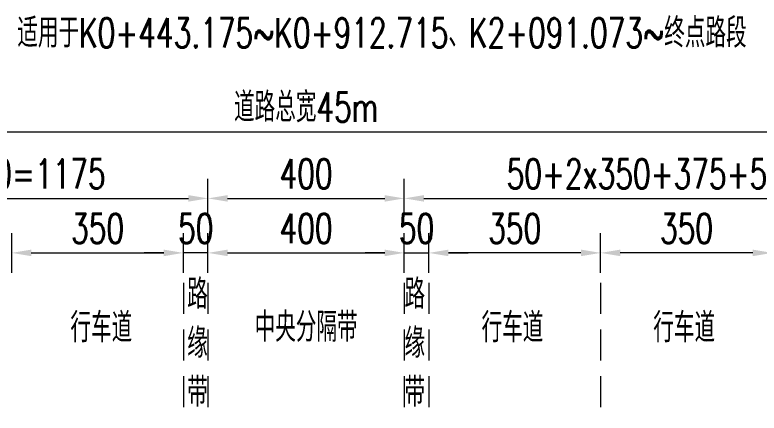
# Model space of a CAD drawing. Extents: x -1568 to -728, y -1287 to -990.
# Drawn here: x -1382.9 to -1307.1, y -1178.8 to -1138.2 of the extents above; entities that cross this region are included whole.
import ezdxf

# ---------------------------------------------------------------- set-up
doc = ezdxf.new("R2010")
doc.units = 0
doc.header["$LTSCALE"] = 5
doc.linetypes.add('DASHED', pattern=[19.05, 12.7, -6.35])
doc.layers.get('Defpoints').update_dxf_attribs({"linetype": 'CONTINUOUS'})
doc.layers.add('文字', color=7, linetype='CONTINUOUS')
doc.layers.add('标注', color=4, linetype='CONTINUOUS', lineweight=15)
doc.styles.get("Standard").update_dxf_attribs({"font": 'simplex1.shx', "width": 0.7, "bigfont": 'hztxt.shx'})
doc.dimstyles.new('比例1：200', dxfattribs={"dimtxt": 3, "dimasz": 2, "dimexe": 2, "dimexo": 1, "dimgap": 1, "dimtad": 1, "dimlfac": 20, "dimzin": 13, "dimdsep": 46, "dimtxsty": 'Standard', "dimcen": -0.09, "dimclrd": 256, "dimclre": 256, "dimclrt": 7, "dimaunit": 1, "dimadec": 0, "dimazin": 2, "dimtfac": 0.0005, "dimtix": 1, "dimtmove": 2, "dimatfit": 3, "dimfxl": 0, "dimtolj": 1, "dimtzin": 13, "dimlwd": -1, "dimlwe": -1, "dimarcsym": 0})

# ---------------------------------------------------------------- blocks, each defined once
blk = doc.blocks.new('*D23')
at = {"layer": 'Defpoints', "color": 0}
for p in [(-1363.269, -1156.953), (-1422.019, -1159.817), (-1363.269, -1159.817)]:
    blk.add_point(p, dxfattribs=at)
at = {"layer": '标注'}
for p, q in [((-1422.019, -1158.817), (-1422.019, -1154.953)), ((-1363.269, -1158.817), (-1363.269, -1154.953)), ((-1420.019, -1156.953), (-1365.269, -1156.953))]:
    blk.add_line(p, q, dxfattribs=at)
for points in [[(-1420.019, -1156.62), (-1420.019, -1157.286), (-1422.019, -1156.953)], [(-1365.269, -1156.62), (-1365.269, -1157.286), (-1363.269, -1156.953)]]:
    blk.add_solid(points, dxfattribs=at)
at = {"layer": '标注', "color": 7, "insert": (-1392.644, -1154.453), "char_height": 3, "attachment_point": 5}
blk.add_mtext('\\A1;50+375+2x350+50=1175', dxfattribs=at)
blk = doc.blocks.new('*D24')
at = {"layer": 'Defpoints', "color": 0}
for p in [(-1343.269, -1156.953), (-1363.269, -1159.817), (-1343.269, -1159.817)]:
    blk.add_point(p, dxfattribs=at)
at = {"layer": '标注'}
for p, q in [((-1363.269, -1158.817), (-1363.269, -1154.953)), ((-1343.269, -1158.817), (-1343.269, -1154.953)), ((-1361.269, -1156.953), (-1345.269, -1156.953))]:
    blk.add_line(p, q, dxfattribs=at)
for points in [[(-1361.269, -1156.62), (-1361.269, -1157.286), (-1363.269, -1156.953)], [(-1345.269, -1156.62), (-1345.269, -1157.286), (-1343.269, -1156.953)]]:
    blk.add_solid(points, dxfattribs=at)
at = {"layer": '标注', "color": 7, "insert": (-1353.269, -1154.453), "char_height": 3, "attachment_point": 5}
blk.add_mtext('\\A1;400', dxfattribs=at)
blk = doc.blocks.new('*D25')
at = {"layer": 'Defpoints', "color": 0}
for p in [(-1284.519, -1156.953), (-1343.269, -1159.817), (-1284.519, -1159.817)]:
    blk.add_point(p, dxfattribs=at)
at = {"layer": '标注'}
for p, q in [((-1343.269, -1158.817), (-1343.269, -1154.953)), ((-1284.519, -1158.817), (-1284.519, -1154.953)), ((-1341.269, -1156.953), (-1286.519, -1156.953))]:
    blk.add_line(p, q, dxfattribs=at)
for points in [[(-1341.269, -1156.62), (-1341.269, -1157.286), (-1343.269, -1156.953)], [(-1286.519, -1156.62), (-1286.519, -1157.286), (-1284.519, -1156.953)]]:
    blk.add_solid(points, dxfattribs=at)
at = {"layer": '标注', "color": 7, "insert": (-1313.894, -1154.453), "char_height": 3, "attachment_point": 5}
blk.add_mtext('\\A1;50+2x350+375+50=1175', dxfattribs=at)
blk = doc.blocks.new('*D26')
at = {"layer": 'Defpoints', "color": 0}
for p in [(-1240.769, -1150.174), (-1465.769, -1159.817), (-1240.769, -1159.817)]:
    blk.add_point(p, dxfattribs=at)
at = {"layer": '标注'}
for p, q in [((-1465.769, -1156.174), (-1465.769, -1148.174)), ((-1240.769, -1156.174), (-1240.769, -1148.174)), ((-1463.769, -1150.174), (-1242.769, -1150.174))]:
    blk.add_line(p, q, dxfattribs=at)
for points in [[(-1463.769, -1149.84), (-1463.769, -1150.507), (-1465.769, -1150.174)], [(-1242.769, -1149.84), (-1242.769, -1150.507), (-1240.769, -1150.174)]]:
    blk.add_solid(points, dxfattribs=at)
at = {"layer": '标注', "color": 7, "insert": (-1353.269, -1147.674), "char_height": 3, "attachment_point": 5}
blk.add_mtext('\\A1;道路总宽45m', dxfattribs=at)
blk = doc.blocks.new('*D82')
at = {"layer": 'Defpoints', "color": 0}
for p in [(-1365.769, -1162.509), (-1365.769, -1165.547), (-1363.269, -1165.547)]:
    blk.add_point(p, dxfattribs=at)
at = {"layer": '标注'}
for p, q in [((-1365.769, -1164.547), (-1365.769, -1160.509)), ((-1363.269, -1164.547), (-1363.269, -1160.509)), ((-1367.769, -1162.509), (-1369.769, -1162.509)), ((-1363.269, -1162.509), (-1365.769, -1162.509)), ((-1361.269, -1162.509), (-1359.269, -1162.509))]:
    blk.add_line(p, q, dxfattribs=at)
for points in [[(-1367.769, -1162.176), (-1367.769, -1162.843), (-1365.769, -1162.509)], [(-1361.269, -1162.176), (-1361.269, -1162.843), (-1363.269, -1162.509)]]:
    blk.add_solid(points, dxfattribs=at)
at = {"layer": '标注', "color": 7, "insert": (-1364.519, -1160.009), "char_height": 3, "attachment_point": 5}
blk.add_mtext('\\A1;50', dxfattribs=at)
blk = doc.blocks.new('*D83')
at = {"layer": 'Defpoints', "color": 0}
for p in [(-1365.769, -1162.509), (-1383.269, -1165.547), (-1365.769, -1165.547)]:
    blk.add_point(p, dxfattribs=at)
at = {"layer": '标注'}
for p, q in [((-1383.269, -1164.547), (-1383.269, -1160.509)), ((-1365.769, -1164.547), (-1365.769, -1160.509)), ((-1381.269, -1162.509), (-1367.769, -1162.509))]:
    blk.add_line(p, q, dxfattribs=at)
for points in [[(-1381.269, -1162.176), (-1381.269, -1162.843), (-1383.269, -1162.509)], [(-1367.769, -1162.176), (-1367.769, -1162.843), (-1365.769, -1162.509)]]:
    blk.add_solid(points, dxfattribs=at)
at = {"layer": '标注', "color": 7, "insert": (-1374.519, -1160.009), "char_height": 3, "attachment_point": 5}
blk.add_mtext('\\A1;350', dxfattribs=at)
blk = doc.blocks.new('*D91')
at = {"layer": 'Defpoints', "color": 0}
for p in [(-1340.769, -1162.509), (-1343.269, -1165.547), (-1340.769, -1165.547)]:
    blk.add_point(p, dxfattribs=at)
at = {"layer": '标注'}
for p, q in [((-1343.269, -1164.547), (-1343.269, -1160.509)), ((-1340.769, -1164.547), (-1340.769, -1160.509)), ((-1345.269, -1162.509), (-1347.269, -1162.509)), ((-1343.269, -1162.509), (-1340.769, -1162.509)), ((-1338.769, -1162.509), (-1336.769, -1162.509))]:
    blk.add_line(p, q, dxfattribs=at)
for points in [[(-1345.269, -1162.176), (-1345.269, -1162.843), (-1343.269, -1162.509)], [(-1338.769, -1162.176), (-1338.769, -1162.843), (-1340.769, -1162.509)]]:
    blk.add_solid(points, dxfattribs=at)
at = {"layer": '标注', "color": 7, "insert": (-1342.019, -1160.009), "char_height": 3, "attachment_point": 5}
blk.add_mtext('\\A1;50', dxfattribs=at)
blk = doc.blocks.new('*D92')
at = {"layer": 'Defpoints', "color": 0}
for p in [(-1340.769, -1162.509), (-1340.769, -1165.547), (-1323.269, -1165.547)]:
    blk.add_point(p, dxfattribs=at)
at = {"layer": '标注'}
for p, q in [((-1340.769, -1164.547), (-1340.769, -1160.509)), ((-1323.269, -1164.547), (-1323.269, -1160.509)), ((-1325.269, -1162.509), (-1338.769, -1162.509))]:
    blk.add_line(p, q, dxfattribs=at)
for points in [[(-1338.769, -1162.176), (-1338.769, -1162.843), (-1340.769, -1162.509)], [(-1325.269, -1162.176), (-1325.269, -1162.843), (-1323.269, -1162.509)]]:
    blk.add_solid(points, dxfattribs=at)
at = {"layer": '标注', "color": 7, "insert": (-1332.019, -1160.009), "char_height": 3, "attachment_point": 5}
blk.add_mtext('\\A1;350', dxfattribs=at)
blk = doc.blocks.new('*D93')
at = {"layer": 'Defpoints', "color": 0}
for p in [(-1323.269, -1162.509), (-1323.269, -1165.547), (-1305.769, -1165.547)]:
    blk.add_point(p, dxfattribs=at)
at = {"layer": '标注'}
for p, q in [((-1323.269, -1164.547), (-1323.269, -1160.509)), ((-1305.769, -1164.547), (-1305.769, -1160.509)), ((-1307.769, -1162.509), (-1321.269, -1162.509))]:
    blk.add_line(p, q, dxfattribs=at)
for points in [[(-1321.269, -1162.176), (-1321.269, -1162.843), (-1323.269, -1162.509)], [(-1307.769, -1162.176), (-1307.769, -1162.843), (-1305.769, -1162.509)]]:
    blk.add_solid(points, dxfattribs=at)
at = {"layer": '标注', "color": 7, "insert": (-1314.519, -1160.009), "char_height": 3, "attachment_point": 5}
blk.add_mtext('\\A1;350', dxfattribs=at)
blk = doc.blocks.new('*D100')
at = {"layer": 'Defpoints', "color": 0}
for p in [(-1343.269, -1162.509), (-1363.269, -1165.374), (-1343.269, -1165.374)]:
    blk.add_point(p, dxfattribs=at)
at = {"layer": '标注'}
for p, q in [((-1363.269, -1164.374), (-1363.269, -1160.509)), ((-1343.269, -1164.374), (-1343.269, -1160.509)), ((-1361.269, -1162.509), (-1345.269, -1162.509))]:
    blk.add_line(p, q, dxfattribs=at)
for points in [[(-1361.269, -1162.176), (-1361.269, -1162.843), (-1363.269, -1162.509)], [(-1345.269, -1162.176), (-1345.269, -1162.843), (-1343.269, -1162.509)]]:
    blk.add_solid(points, dxfattribs=at)
at = {"layer": '标注', "color": 7, "insert": (-1353.269, -1160.009), "char_height": 3, "attachment_point": 5}
blk.add_mtext('\\A1;400', dxfattribs=at)

msp = doc.modelspace()

# ---------------------------------------------------------------- linework, layer by layer
at = {"layer": '标注', "linetype": 'DASHED', "ltscale": 0.05}
for p, q in [((-1365.76889, -1165.54734), (-1365.76889, -1178.84886)), ((-1363.26889, -1165.54734), (-1363.26889, -1178.84886)), ((-1343.26889, -1165.54734), (-1343.26889, -1178.84886)), ((-1340.76889, -1165.54734), (-1340.76889, -1178.84886)), ((-1323.26889, -1165.54734), (-1323.26889, -1178.84886))]:
    msp.add_line(p, q, dxfattribs=at)

# ---------------------------------------------------------------- texts
at = {"layer": '文字', "width": 0.7}
for s, p in [('适用于K0+443.175~K0+912.715、K2+091.073~终点路段', (-1382.69768, -1141.57033)), ('行车道', (-1377.28652, -1171.62754)), ('中央分隔带', (-1358.52294, -1171.57737)), ('行车道', (-1335.40245, -1171.62754)), ('行车道', (-1317.90245, -1171.62754))]:
    msp.add_text(s, height=3, dxfattribs=at).set_placement(p)
at = {"layer": '文字', "char_height": 3, "width": 2.4693725}
for insert, attachment_point in [((-1365.3904, -1165.20364), 1), ((-1341.14739, -1165.20364), 3)]:
    msp.add_mtext('路缘带', dxfattribs=dict(at, insert=insert, attachment_point=attachment_point))

# ---------------------------------------------------------------- dimensions: what is measured, and where the dimension line sits
at = {"layer": '标注'}
for base, p1, p2, text, picture, middle in [((-1240.76889, -1150.1735), (-1465.76889, -1159.81742), (-1240.76889, -1159.81742), '道路总宽45m', '*D26', (-1353.26889, -1147.6735)), ((-1363.26889, -1156.95295), (-1422.01889, -1159.81742), (-1363.26889, -1159.81742), '50+375+2x350+50=1175', '*D23', (-1392.64389, -1154.45295)), ((-1343.26889, -1156.95295), (-1363.26889, -1159.81742), (-1343.26889, -1159.81742), '400', '*D24', (-1353.26889, -1154.45295)), ((-1284.51889, -1156.95295), (-1343.26889, -1159.81742), (-1284.51889, -1159.81742), '50+2x350+375+50=1175', '*D25', (-1313.89389, -1154.45295)), ((-1343.26889, -1162.50938), (-1363.26889, -1165.37384), (-1343.26889, -1165.37384), '400', '*D100', (-1353.26889, -1160.00938))]:
    dim = msp.add_linear_dim(base=base, p1=p1, p2=p2, text=text, dimstyle='比例1：200', override={"dimtxsty": 'Standard'}, dxfattribs=at)
    dim.commit()
    dim.dimension.update_dxf_attribs({"geometry": picture, "text_midpoint": middle})
for base, p1, p2, picture, middle in [((-1365.76889, -1162.50938), (-1383.26889, -1165.54734), (-1365.76889, -1165.54734), '*D83', (-1374.51889, -1160.00938)), ((-1340.76889, -1162.50938), (-1343.26889, -1165.54734), (-1340.76889, -1165.54734), '*D91', (-1342.01889, -1160.00938))]:
    dim = msp.add_linear_dim(base=base, p1=p1, p2=p2, angle=180, dimstyle='比例1：200', override={"dimtxsty": 'Standard'}, dxfattribs=at)
    dim.commit()
    dim.dimension.update_dxf_attribs({"geometry": picture, "text_midpoint": middle})
for base, p1, p2, picture, middle in [((-1365.76889, -1162.50938), (-1363.26889, -1165.54734), (-1365.76889, -1165.54734), '*D82', (-1364.51889, -1160.00938)), ((-1340.76889, -1162.50938), (-1323.26889, -1165.54734), (-1340.76889, -1165.54734), '*D92', (-1332.01889, -1160.00938)), ((-1323.26889, -1162.50938), (-1305.76889, -1165.54734), (-1323.26889, -1165.54734), '*D93', (-1314.51889, -1160.00938))]:
    dim = msp.add_linear_dim(base=base, p1=p1, p2=p2, dimstyle='比例1：200', override={"dimtxsty": 'Standard'}, dxfattribs=at)
    dim.commit()
    dim.dimension.update_dxf_attribs({"geometry": picture, "text_midpoint": middle})

doc.saveas('drawing.dxf')
